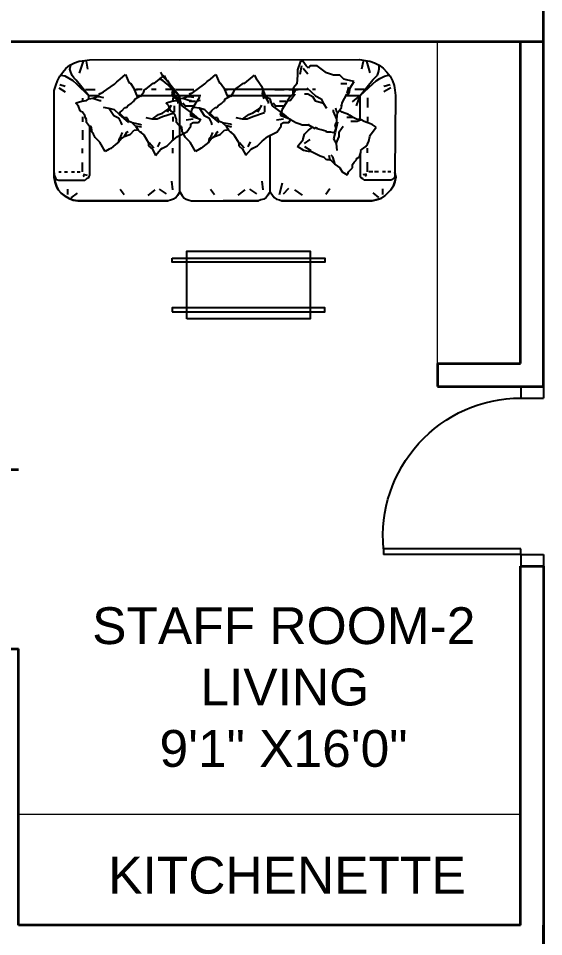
# Model space of a CAD drawing. Header units: inches. Extents: x 132383 to 134532, y 19213 to 20900.
# Drawn here: x 133300.3 to 133414.3, y 20362.1 to 20561.6 of the extents above; entities that cross this region are included whole.
import ezdxf

# ---------------------------------------------------------------- set-up
doc = ezdxf.new("R2010")
doc.units = ezdxf.units.IN
doc.header["$MEASUREMENT"] = 0
doc.layers.add('A-Door', color=7, linetype='Continuous', lineweight=25, true_color=0x998b75)
doc.layers.add('A-Wall', color=7, linetype='Continuous', lineweight=35, true_color=0xe06c3e)
doc.layers.add('A-Dropline', color=8, linetype='Continuous', lineweight=5)
doc.layers.add('A-Text', color=252, linetype='Continuous', lineweight=25)
doc.layers.add('A-FURNITURE', color=35, linetype='Continuous')
doc.styles.get("Standard").update_dxf_attribs({"font": 'arial.ttf', "height": 12})

# ---------------------------------------------------------------- blocks, each defined once
blk = doc.blocks.new('D1')
for p, q in [((78341.38, 19846.48), (78341.38, 19876.27)), ((78341.38, 19876.27), (78342.62, 19876.27)), ((78342.62, 19846.48), (78342.62, 19876.25)), ((78306.11, 19846.48), (78308.59, 19846.48)), ((78306.11, 19846.48), (78306.11, 19841.51)), ((78308.59, 19846.48), (78308.59, 19841.51)), ((78342.62, 19846.48), (78341.38, 19846.48)), ((78342.62, 19846.48), (78342.62, 19841.51)), ((78342.62, 19846.48), (78345.11, 19846.48)), ((78345.11, 19846.48), (78345.11, 19841.51)), ((78306.11, 19841.51), (78308.59, 19841.51)), ((78342.62, 19841.51), (78345.11, 19841.51))]:
    blk.add_line(p, q)
blk.add_arc((78338.61, 19846.37), 30.02, 84.7063, 179.8051)
blk = doc.blocks.new('sofa 3')
for p, q in [((-37.125, 33.1875), (-38.0625, 32.625)), ((-38.0625, 32.625), (-37.125, 33.1875)), ((-36.1875, 33.5625), (-37.125, 33.1875)), ((-37.125, 33.1875), (-36.1875, 33.5625)), ((-35.25, 31.875), (-36.75, 33)), ((-35.0625, 33.75), (-36.1875, 33.5625)), ((-36.1875, 33.5625), (-35.0625, 33.75)), ((-13.5, 33.75), (-35.0625, 33.75)), ((-35.0625, 33.75), (-13.5, 33.75)), ((-21.9375, 33.75), (-13.5, 33.75)), ((-13.5, 33.75), (-21.9375, 33.75)), ((-12.9375, 33.5625), (-13.5, 33.75)), ((-12.9375, 33.5625), (-13.5, 33.75)), ((-12.9375, 33.5625), (-13.5, 33.75)), ((-12.9375, 33.5625), (-13.5, 33.75)), ((-12.1875, 33.375), (-12.9375, 33.5625)), ((-12.1875, 33.375), (-12.9375, 33.5625)), ((-12.1875, 33.375), (-12.9375, 33.5625)), ((-12.1875, 33.375), (-12.9375, 33.5625)), ((-11.625, 33), (-12.1875, 33.375)), ((-11.625, 33), (-12.1875, 33.375)), ((-11.625, 33), (-12.1875, 33.375)), ((-11.625, 33), (-12.1875, 33.375)), ((-11.25, 32.4375), (-11.625, 33)), ((-11.25, 32.4375), (-11.625, 33)), ((-11.25, 32.4375), (-11.625, 33)), ((-11.25, 32.4375), (-11.625, 33)), ((-10.125, 32.4375), (-9.75, 33)), ((-10.125, 32.4375), (-9.75, 33)), ((-10.125, 32.4375), (-9.75, 33)), ((-10.125, 32.4375), (-9.75, 33)), ((-9.75, 33), (-9.1875, 33.375)), ((-9.75, 33), (-9.1875, 33.375)), ((-9.75, 33), (-9.1875, 33.375)), ((-9.75, 33), (-9.1875, 33.375)), ((-9.1875, 33.375), (-8.4375, 33.5625)), ((-9.1875, 33.375), (-8.4375, 33.5625)), ((-9.1875, 33.375), (-8.4375, 33.5625)), ((-9.1875, 33.375), (-8.4375, 33.5625)), ((-8.4375, 33.5625), (-7.875, 33.75)), ((-8.4375, 33.5625), (-7.875, 33.75)), ((-8.4375, 33.5625), (-7.875, 33.75)), ((-8.4375, 33.5625), (-7.875, 33.75)), ((-7.875, 33.75), (8.0625, 33.75)), ((8.0625, 33.75), (-0.375, 33.75)), ((-0.375, 33.75), (8.0625, 33.75)), ((8.0625, 33.75), (-0.375, 33.75)), ((8.625, 33.5625), (8.0625, 33.75)), ((8.625, 33.5625), (8.0625, 33.75)), ((8.625, 33.5625), (8.0625, 33.75)), ((8.625, 33.5625), (8.0625, 33.75)), ((9.375, 33.375), (8.625, 33.5625)), ((9.375, 33.375), (8.625, 33.5625)), ((9.375, 33.375), (8.625, 33.5625)), ((9.375, 33.375), (8.625, 33.5625)), ((9.9375, 33), (9.375, 33.375)), ((9.9375, 33), (9.375, 33.375)), ((9.9375, 33), (9.375, 33.375)), ((9.9375, 33), (9.375, 33.375)), ((10.3125, 32.4375), (9.9375, 33)), ((10.3125, 32.4375), (9.9375, 33)), ((10.3125, 32.4375), (9.9375, 33)), ((10.3125, 32.4375), (9.9375, 33)), ((11.4375, 32.4375), (11.8125, 33)), ((11.4375, 32.4375), (11.8125, 33)), ((11.4375, 32.4375), (11.8125, 33)), ((11.4375, 32.4375), (11.8125, 33)), ((11.8125, 33), (12.375, 33.375)), ((11.8125, 33), (12.375, 33.375)), ((11.8125, 33), (12.375, 33.375)), ((11.8125, 33), (12.375, 33.375)), ((12.375, 33.375), (13.125, 33.5625)), ((12.375, 33.375), (13.125, 33.5625)), ((12.375, 33.375), (13.125, 33.5625)), ((12.375, 33.375), (13.125, 33.5625)), ((13.125, 33.5625), (13.6875, 33.75)), ((13.125, 33.5625), (13.6875, 33.75)), ((13.125, 33.5625), (13.6875, 33.75)), ((13.125, 33.5625), (13.6875, 33.75)), ((13.6875, 33.75), (35.25, 33.75)), ((35.25, 33.75), (13.6875, 33.75)), ((35.25, 33.75), (36.1875, 33.5625)), ((36.1875, 33.5625), (35.25, 33.75)), ((35.4375, 31.875), (36.75, 33)), ((36.1875, 33.5625), (37.3125, 33.1875)), ((37.3125, 33.1875), (36.1875, 33.5625)), ((37.3125, 33.1875), (38.25, 32.625)), ((38.25, 32.625), (37.3125, 33.1875)), ((-39.75, 31.125), (-40.125, 30.1875)), ((-40.125, 30.1875), (-39.75, 31.125)), ((-39, 31.875), (-39.75, 31.125)), ((-39.75, 31.125), (-39, 31.875)), ((-38.0625, 32.625), (-39, 31.875)), ((-39, 31.875), (-38.0625, 32.625)), ((-37.5, 30.9375), (-37.5, 32.25)), ((-24.9375, 30.9375), (-24, 32.25)), ((-16.6875, 31.125), (-18.375, 32.4375)), ((-13.875, 32.0625), (-15.5625, 30.9375)), ((-12.375, 31.125), (-12.5625, 29.0625)), ((-10.875, 31.875), (-11.25, 32.4375)), ((-10.875, 31.875), (-11.25, 32.4375)), ((-10.875, 31.875), (-11.25, 32.4375)), ((-10.6875, 31.5938), (-11.25, 32.4375)), ((-10.6875, 31.5938), (-10.125, 32.4375)), ((-10.6875, 31.5938), (-10.6875, 8.625)), ((-10.5, 31.875), (-10.125, 32.4375)), ((-10.5, 31.875), (-10.125, 32.4375)), ((-10.5, 31.875), (-10.125, 32.4375)), ((-3.375, 30.9375), (-2.4375, 32.25)), ((4.875, 31.125), (3.1875, 32.4375)), ((7.6875, 32.0625), (6, 30.9375)), ((9.1875, 31.125), (9, 29.0625)), ((10.6875, 31.875), (10.3125, 32.4375)), ((10.6875, 31.875), (10.3125, 32.4375)), ((10.6875, 31.875), (10.3125, 32.4375)), ((10.875, 31.5938), (10.3125, 32.4375)), ((10.875, 31.5938), (11.4375, 32.4375)), ((10.875, 31.5938), (10.875, 18)), ((11.0625, 31.875), (11.4375, 32.4375)), ((11.0625, 31.875), (11.4375, 32.4375)), ((11.0625, 31.875), (11.4375, 32.4375)), ((13.125, 32.25), (13.875, 29.4375)), ((14.0625, 32.0625), (15.375, 30.75)), ((16.6875, 31.125), (18.5625, 32.4375)), ((25.125, 30.9375), (24.1875, 32.25)), ((37.6875, 30.9375), (37.6875, 32.25)), ((38.25, 32.625), (39, 31.875)), ((39, 31.875), (38.25, 32.625)), ((39, 31.875), (39.75, 31.125)), ((39.75, 31.125), (39, 31.875)), ((39.75, 31.125), (40.3125, 30.1875)), ((40.3125, 30.1875), (39.75, 31.125)), ((-40.5, 29.25), (-40.6875, 28.125)), ((-40.6875, 28.125), (-40.5, 29.25)), ((-40.125, 30.1875), (-40.5, 29.25)), ((-40.5, 29.25), (-40.125, 30.1875)), ((-40.125, 28.6875), (-40.3125, 28.3125)), ((-39.5625, 28.875), (-40.125, 28.6875)), ((-39.1875, 28.875), (-39.5625, 28.875)), ((-38.8125, 28.875), (-39.1875, 28.875)), ((-34.125, 28.875), (-38.8125, 28.875)), ((-33.75, 28.875), (-34.125, 28.875)), ((-33.375, 28.875), (-33.75, 28.875)), ((-33, 28.5), (-33.375, 28.875)), ((33.375, 28.875), (33, 28.5)), ((33.75, 28.875), (33.375, 28.875)), ((34.3125, 28.875), (33.75, 28.875)), ((38.8125, 28.875), (34.3125, 28.875)), ((39.375, 28.875), (38.8125, 28.875)), ((39.75, 28.875), (39.375, 28.875)), ((40.125, 28.6875), (39.75, 28.875)), ((40.5, 28.3125), (40.125, 28.6875)), ((40.3125, 30.1875), (40.6875, 29.25)), ((40.6875, 29.25), (40.3125, 30.1875)), ((40.6875, 29.25), (40.875, 28.125)), ((40.875, 28.125), (40.6875, 29.25)), ((-40.6875, 27), (-40.6875, 28.125)), ((-40.6875, 28.125), (-40.6875, 27)), ((-40.5, 27.9375), (-40.6875, 27.5625)), ((-40.6875, 27.5625), (-40.6875, 27)), ((-40.6875, 27), (-40.6875, 8.625)), ((-40.6875, 27), (-40.6875, 8.625)), ((-40.3125, 28.3125), (-40.5, 27.9375)), ((-39.5625, 26.8125), (-39, 26.8125)), ((-38.25, 26.8125), (-37.5, 26.8125)), ((-36.5625, 26.8125), (-35.8125, 26.8125)), ((-35.25, 26.8125), (-34.5, 26.8125)), ((-33.9375, 26.8125), (-33.9375, 24.5625)), ((-33.75, 27.5625), (-33.5625, 27.9375)), ((-33.75, 27.375), (-32.8125, 27.5625)), ((-32.625, 28.3125), (-33, 28.5)), ((-32.4375, 27.9375), (-32.625, 28.3125)), ((-32.25, 27.5625), (-32.4375, 27.9375)), ((-32.25, 27), (-32.25, 27.5625)), ((-32.25, 15.75), (-32.25, 27)), ((27.5625, 25.875), (28.125, 26.8125)), ((28.125, 26.8125), (29.25, 27.5625)), ((29.25, 27.5625), (29.4375, 27.375)), ((29.4375, 27.375), (29.625, 26.8125)), ((29.625, 26.8125), (30.5625, 25.875)), ((32.625, 28.3125), (32.4375, 27.9375)), ((32.4375, 27.9375), (32.4375, 27.5625)), ((32.4375, 27.5625), (32.4375, 27)), ((32.4375, 27), (32.4375, 22.5)), ((33, 28.5), (32.625, 28.3125)), ((33.9375, 27.375), (33, 27.5625)), ((33.9375, 27.5625), (33.5625, 27.9375)), ((34.125, 26.8125), (34.125, 24.5625)), ((35.4375, 26.8125), (34.5, 26.8125)), ((36.75, 26.8125), (35.8125, 26.8125)), ((38.4375, 26.8125), (37.6875, 26.8125)), ((39.75, 26.8125), (39, 26.8125)), ((40.6875, 27.9375), (40.5, 28.3125)), ((40.875, 28.125), (40.6875, 27)), ((40.6875, 27), (40.875, 28.125)), ((40.6875, 27.5625), (40.6875, 27.9375)), ((40.6875, 27), (40.6875, 27.5625)), ((40.875, 8.625), (40.6875, 27)), ((40.875, 8.625), (40.6875, 27)), ((25.3125, 24), (26.4375, 25.125)), ((26.4375, 25.125), (25.875, 23.25)), ((26.4375, 25.125), (27, 25.5)), ((27, 25.5), (27.5625, 25.875)), ((30.5625, 25.875), (30.5625, 25.5)), ((30.5625, 25.5), (30.5625, 25.125)), ((30.5625, 25.125), (30.9375, 24.5625)), ((30.9375, 24.5625), (31.5, 24)), ((-33.9375, 22.3125), (-33.9375, 21.1875)), ((-17.25, 21.375), (-16.5, 22.875)), ((-16.5, 22.875), (-15.1875, 21.375)), ((-12.375, 22.3125), (-12.375, 21.1875)), ((4.3125, 21.375), (5.0625, 22.875)), ((5.0625, 22.875), (6.375, 21.375)), ((22.875, 23.0625), (20.625, 21.9375)), ((23.8125, 23.4375), (22.875, 23.0625)), ((23.4375, 23.25), (23.4375, 23.25)), ((24.375, 24), (23.8125, 23.4375)), ((25.3125, 24), (24.375, 24)), ((24.9375, 22.875), (25.125, 24)), ((25.125, 24), (25.3125, 24)), ((25.875, 23.25), (25.5, 22.875)), ((31.5, 24), (31.5, 23.625)), ((31.5, 23.625), (32.25, 23.25)), ((32.25, 23.25), (32.625, 21.9375)), ((34.125, 22.3125), (34.125, 21.1875)), ((-28.5, 21.9375), (-29.8125, 19.6875)), ((-27.5625, 21.375), (-28.5, 21.9375)), ((-27.1875, 21.1875), (-27.5625, 21.375)), ((-26.0625, 20.25), (-27.1875, 21.1875)), ((-25.3125, 19.6875), (-26.0625, 20.25)), ((-19.3125, 18), (-18.1875, 19.875)), ((-18.1875, 20.625), (-17.25, 21.375)), ((-18.1875, 19.875), (-18.1875, 20.625)), ((-16.875, 21.1875), (-18, 19.875)), ((-15.9375, 20.8125), (-15.375, 19.6875)), ((-15.1875, 21.375), (-14.8125, 21.1875)), ((-14.8125, 21.1875), (-13.6875, 20.625)), ((-13.6875, 20.625), (-12.5625, 19.5)), ((-6.9375, 21.9375), (-8.25, 19.6875)), ((-6, 21.375), (-6.9375, 21.9375)), ((-5.625, 21.1875), (-6, 21.375)), ((-4.5, 20.25), (-5.625, 21.1875)), ((-3.75, 19.6875), (-4.5, 20.25)), ((2.25, 18), (3.375, 19.875)), ((3.375, 20.625), (4.3125, 21.375)), ((3.375, 19.875), (3.375, 20.625)), ((4.6875, 21.1875), (3.5625, 19.875)), ((5.625, 20.8125), (6.1875, 19.6875)), ((6.375, 21.375), (6.75, 21.1875)), ((6.75, 21.1875), (7.875, 20.625)), ((7.875, 20.625), (9, 19.5)), ((18.9375, 21.75), (17.4375, 20.8125)), ((17.4375, 20.8125), (18.75, 19.125)), ((20.0625, 21.9375), (18.9375, 21.75)), ((19.125, 20.8125), (20.625, 21.75)), ((19.125, 20.0625), (20.4375, 19.125)), ((20.625, 21.9375), (20.0625, 21.9375)), ((26.0625, 18.9375), (26.625, 20.0625)), ((26.625, 20.0625), (26.8125, 21.75)), ((26.625, 20.0625), (27.375, 18.375)), ((32.625, 21.9375), (32.4375, 21.75)), ((32.4375, 21.75), (33.1875, 21.1875)), ((33.1875, 21.1875), (33.75, 20.8125)), ((33.75, 20.8125), (34.125, 20.25)), ((34.125, 20.25), (34.5, 19.5)), ((-33.9375, 16.875), (-33.9375, 19.125)), ((-31.3125, 17.8125), (-31.6875, 17.25)), ((-30.9375, 18.5625), (-31.3125, 17.8125)), ((-30, 19.5), (-30.9375, 18.5625)), ((-29.8125, 19.6875), (-30, 19.5)), ((-25.3125, 19.6875), (-25.125, 18.75)), ((-24.5625, 18.75), (-25.3125, 19.6875)), ((-25.125, 18.75), (-24.75, 18.375)), ((-24.75, 18.375), (-24.375, 17.4375)), ((-24, 18.375), (-24.5625, 18.75)), ((-23.4375, 17.4375), (-24, 18.375)), ((-24, 18.375), (-22.875, 18)), ((-22.875, 18), (-22.5, 17.8125)), ((-22.5, 17.8125), (-21.5625, 16.875)), ((-20.25, 17.25), (-19.3125, 18)), ((-12.5625, 19.5), (-11.25, 18.375)), ((-12.375, 16.875), (-12.375, 19.125)), ((-11.25, 18.375), (-9, 17.25)), ((-9.75, 17.8125), (-10.125, 17.25)), ((-9.375, 18.5625), (-9.75, 17.8125)), ((-8.4375, 19.5), (-9.375, 18.5625)), ((-8.25, 19.6875), (-8.4375, 19.5)), ((-3.75, 19.6875), (-3.5625, 18.75)), ((-3, 18.75), (-3.75, 19.6875)), ((-3.5625, 18.75), (-3.1875, 18.375)), ((-3.1875, 18.375), (-2.8125, 17.4375)), ((-2.4375, 18.375), (-3, 18.75)), ((-1.875, 17.4375), (-2.4375, 18.375)), ((-2.4375, 18.375), (-1.3125, 18)), ((-1.3125, 18), (-0.9375, 17.8125)), ((-0.9375, 17.8125), (0, 16.875)), ((1.3125, 17.25), (2.25, 18)), ((9, 19.5), (10.3125, 18.375)), ((10.3125, 18.375), (12.5625, 17.25)), ((18.75, 19.125), (18.75, 18.9375)), ((18.75, 18.9375), (19.125, 17.8125)), ((19.125, 17.8125), (20.0625, 16.875)), ((26.4375, 17.4375), (26.0625, 18.9375)), ((27.375, 18.375), (27.375, 17.25)), ((34.5, 19.5), (34.6875, 18.375)), ((34.6875, 18.375), (34.875, 18)), ((34.875, 18), (36.1875, 16.125)), ((-32.25, 15.9375), (-33, 15)), ((-31.875, 15.9375), (-32.25, 15.9375)), ((-31.6875, 16.875), (-31.875, 15.9375)), ((-31.6875, 17.25), (-31.6875, 16.875)), ((-24.75, 15), (-24.5625, 15.5625)), ((-23.0625, 17.25), (-23.4375, 17.4375)), ((-21.1875, 15.9375), (-22.125, 15)), ((-22.125, 15), (-20.25, 15.375)), ((-21.5625, 16.875), (-20.4375, 16.6875)), ((-21.1875, 15.9375), (-20.625, 16.875)), ((-20.8125, 15.9375), (-21.1875, 15.9375)), ((-19.875, 16.125), (-20.8125, 15.9375)), ((-20.625, 16.875), (-20.25, 17.25)), ((-20.25, 15.375), (-19.875, 15.5625)), ((-20.0625, 17.25), (-19.875, 17.25)), ((-10.6875, 15.9375), (-11.4375, 15)), ((-10.3125, 15.9375), (-10.6875, 15.9375)), ((-10.125, 16.875), (-10.3125, 15.9375)), ((-10.125, 17.25), (-10.125, 16.875)), ((-9, 17.25), (-8.0625, 15.9375)), ((-8.0625, 15.9375), (-8.0625, 15.375)), ((-8.0625, 15.375), (-7.5, 15)), ((-3.1875, 15), (-3, 15.5625)), ((-1.5, 17.25), (-1.875, 17.4375)), ((0.375, 15.9375), (-0.5625, 15)), ((-0.5625, 15), (1.3125, 15.375)), ((0, 16.875), (1.125, 16.6875)), ((0.375, 15.9375), (0.9375, 16.875)), ((0.75, 15.9375), (0.375, 15.9375)), ((1.6875, 16.125), (0.75, 15.9375)), ((0.9375, 16.875), (1.3125, 17.25)), ((1.3125, 15.375), (1.6875, 15.5625)), ((1.5, 17.25), (1.6875, 17.25)), ((12.5625, 17.25), (13.5, 15.9375)), ((13.5, 15.9375), (13.5, 15.375)), ((13.5, 15.375), (14.0625, 15)), ((17.0625, 15), (18, 15.375)), ((18, 15.375), (18.5625, 15.5625)), ((18.5625, 15.5625), (18.9375, 15.5625)), ((18.9375, 15.5625), (20.25, 15.5625)), ((20.0625, 16.875), (21, 16.125)), ((20.0625, 15.5625), (21.5625, 16.5)), ((20.25, 15.5625), (20.0625, 15.5625)), ((21.5625, 16.5), (21.9375, 16.125)), ((21.9375, 16.5), (23.0625, 16.6875)), ((21.9375, 16.125), (21.9375, 16.5)), ((23.0625, 16.6875), (23.625, 16.875)), ((23.625, 16.875), (24.1875, 17.0625)), ((24.1875, 17.0625), (24.375, 17.25)), ((24.375, 17.25), (25.3125, 17.25)), ((25.3125, 17.25), (26.0625, 17.4375)), ((26.0625, 17.4375), (26.25, 17.4375)), ((26.25, 17.4375), (26.625, 16.5)), ((27, 15), (26.4375, 17.4375)), ((26.625, 16.5), (26.4375, 15.5625)), ((26.4375, 15.5625), (26.8125, 15)), ((27.375, 17.25), (27.9375, 16.5)), ((27.9375, 16.5), (28.3125, 15.9375)), ((34.875, 15.375), (33.375, 14.8125)), ((35.25, 15.5625), (34.875, 15.375)), ((36.1875, 16.125), (35.25, 15.5625)), ((-33.9375, 13.6875), (-33.9375, 14.8125)), ((-33.375, 13.3125), (-33.9375, 12.5625)), ((-33.1875, 13.875), (-33.375, 13.3125)), ((-33, 14.25), (-33.1875, 13.875)), ((-33, 15), (-33, 14.25)), ((-27.5625, 11.625), (-26.4375, 13.3125)), ((-26.4375, 13.3125), (-25.3125, 13.875)), ((-25.3125, 13.875), (-24.75, 15)), ((-22.875, 15), (-25.125, 13.125)), ((-24, 13.875), (-25.125, 12.75)), ((-23.25, 13.875), (-24, 13.875)), ((-22.875, 14.8125), (-23.25, 13.875)), ((-22.125, 15), (-22.875, 14.8125)), ((-17.25, 14.25), (-18.75, 13.875)), ((-16.125, 14.25), (-17.25, 14.25)), ((-17.25, 14.25), (-15.75, 13.125)), ((-14.8125, 13.6875), (-16.125, 14.25)), ((-12, 12.75), (-14.8125, 13.6875)), ((-12.375, 13.6875), (-12.375, 14.8125)), ((-11.8125, 13.3125), (-12.375, 12.5625)), ((-11.625, 13.875), (-11.8125, 13.3125)), ((-11.4375, 14.25), (-11.625, 13.875)), ((-11.4375, 15), (-11.4375, 14.25)), ((-7.5, 14.25), (-9.1875, 14.4375)), ((-8.25, 13.3125), (-5.8125, 14.25)), ((-6.9375, 13.875), (-8.25, 12.75)), ((-7.875, 12.1875), (-8.25, 13.3125)), ((-7.5, 15), (-6.1875, 15)), ((-5.8125, 14.4375), (-7.3125, 13.125)), ((-6.1875, 15), (-5.8125, 14.4375)), ((-6, 11.625), (-4.875, 13.3125)), ((-5.8125, 14.25), (-5.625, 14.4375)), ((-4.875, 13.3125), (-3.75, 13.875)), ((-3.75, 13.875), (-3.1875, 15)), ((-1.3125, 15), (-3.5625, 13.125)), ((-2.4375, 13.875), (-3.5625, 12.75)), ((-1.6875, 13.875), (-2.4375, 13.875)), ((-1.3125, 14.8125), (-1.6875, 13.875)), ((-0.5625, 15), (-1.3125, 14.8125)), ((4.3125, 14.25), (2.8125, 13.875)), ((5.4375, 14.25), (4.3125, 14.25)), ((4.3125, 14.25), (5.8125, 13.125)), ((6.75, 13.6875), (5.4375, 14.25)), ((9.5625, 12.75), (6.75, 13.6875)), ((14.0625, 14.25), (12.375, 14.4375)), ((13.3125, 13.3125), (15.75, 14.25)), ((14.625, 13.875), (13.3125, 12.75)), ((13.6875, 12.1875), (13.3125, 13.3125)), ((14.0625, 15), (15.375, 15)), ((15.75, 14.4375), (14.25, 13.125)), ((15.375, 15), (15.75, 14.4375)), ((15.75, 14.25), (15.9375, 14.4375)), ((15.9375, 14.4375), (17.0625, 15)), ((26.8125, 14.25), (26.0625, 12.375)), ((26.8125, 15), (26.8125, 14.25)), ((26.8125, 14.25), (27, 12.75)), ((29.8125, 13.875), (29.25, 13.875)), ((29.8125, 13.3125), (29.625, 13.125)), ((30.75, 13.875), (29.8125, 13.875)), ((30.75, 13.875), (29.8125, 13.3125)), ((31.125, 14.8125), (30.1875, 14.8125)), ((31.5, 14.25), (30.75, 13.875)), ((31.6875, 14.8125), (31.125, 14.8125)), ((32.625, 14.4375), (31.5, 14.25)), ((32.625, 14.4375), (31.6875, 14.8125)), ((32.4375, 14.4375), (32.4375, 8.625)), ((33.375, 14.8125), (32.625, 14.4375)), ((34.125, 13.6875), (34.125, 14.8125)), ((-34.875, 11.0625), (-35.4375, 10.5)), ((-34.5, 12.1875), (-34.875, 11.0625)), ((-34.3125, 12.375), (-34.5, 12.1875)), ((-33.9375, 12.5625), (-34.3125, 12.375)), ((-27.5625, 11.625), (-28.875, 11.4375)), ((-26.25, 12), (-27.5625, 11.625)), ((-25.125, 13.125), (-26.25, 12)), ((-25.125, 12.75), (-24.9375, 12.5625)), ((-24.9375, 12.5625), (-24.5625, 12.1875)), ((-24.5625, 12.1875), (-23.8125, 11.4375)), ((-23.8125, 11.4375), (-23.4375, 11.4375)), ((-23.4375, 11.4375), (-23.0625, 11.0625)), ((-23.0625, 11.0625), (-22.3125, 10.5)), ((-15.75, 13.125), (-14.8125, 12.75)), ((-14.8125, 12.75), (-13.6875, 12)), ((-13.3125, 11.0625), (-13.875, 10.5)), ((-12.75, 10.875), (-13.6875, 12.5625)), ((-13.6875, 12), (-13.3125, 11.625)), ((-12.9375, 12.1875), (-13.3125, 11.0625)), ((-12.75, 12.375), (-12.9375, 12.1875)), ((-12.375, 12.5625), (-12.75, 12.375)), ((-12, 11.0625), (-12, 12.5625)), ((-10.125, 11.0625), (-10.5, 9.9375)), ((-8.625, 12.1875), (-10.125, 11.0625)), ((-9.9375, 10.3125), (-9.1875, 11.25)), ((-9.1875, 11.0625), (-7.3125, 11.0625)), ((-7.3125, 13.125), (-8.625, 12.1875)), ((-7.875, 12), (-7.875, 12.1875)), ((-6.9375, 10.5), (-7.875, 12)), ((-6, 11.625), (-7.3125, 11.4375)), ((-4.6875, 12), (-6, 11.625)), ((-3.5625, 13.125), (-4.6875, 12)), ((-3.5625, 12.75), (-3.375, 12.5625)), ((-3.375, 12.5625), (-3, 12.1875)), ((-3, 12.1875), (-2.25, 11.4375)), ((-2.25, 11.4375), (-1.875, 11.4375)), ((-1.875, 11.4375), (-1.5, 11.0625)), ((-1.5, 11.0625), (-0.75, 10.5)), ((5.8125, 13.125), (6.75, 12.75)), ((6.75, 12.75), (7.875, 12)), ((8.8125, 10.875), (7.875, 12.5625)), ((7.875, 12), (8.25, 11.625)), ((9.5625, 11.0625), (9.5625, 12.5625)), ((11.4375, 11.0625), (11.0625, 9.9375)), ((12.9375, 12.1875), (11.4375, 11.0625)), ((11.625, 10.3125), (12.375, 11.25)), ((12.375, 11.0625), (14.25, 11.0625)), ((14.25, 13.125), (12.9375, 12.1875)), ((13.6875, 12), (13.6875, 12.1875)), ((14.625, 10.5), (13.6875, 12)), ((23.625, 10.5), (24.375, 11.625)), ((26.0625, 12.375), (26.0625, 12)), ((26.8125, 12.5625), (26.625, 11.625)), ((27, 12.75), (26.8125, 12.5625)), ((27, 12.75), (27.5625, 12)), ((28.125, 12.5625), (27.375, 12)), ((27.5625, 12), (27.9375, 11.4375)), ((27.75, 11.0625), (27.9375, 10.875)), ((27.9375, 11.4375), (28.125, 10.3125)), ((29.625, 13.125), (28.125, 12.5625)), ((31.5, 11.0625), (32.4375, 8.625)), ((34.125, 9.1875), (34.125, 11.4375)), ((-35.4375, 10.5), (-35.4375, 10.3125)), ((-35.4375, 10.3125), (-34.125, 9.9375)), ((-34.125, 9.9375), (-33, 9.75)), ((-33.9375, 9.1875), (-33.9375, 9.75)), ((-33, 9.75), (-32.4375, 9.375)), ((-32.4375, 9.375), (-31.5, 9.1875)), ((-32.4375, 9.375), (-32.4375, 8.625)), ((-31.5, 9.1875), (-29.8125, 9.75)), ((-31.5, 9.1875), (-30.375, 8.8125)), ((-30.375, 8.8125), (-30, 8.8125)), ((-30.375, 8.8125), (-29.625, 8.0625)), ((-30, 8.8125), (-28.875, 9)), ((-29.8125, 9.75), (-29.4375, 9.75)), ((-22.3125, 10.5), (-21.75, 9.9375)), ((-21.75, 9.9375), (-21.5625, 9.9375)), ((-21.5625, 9.9375), (-21.375, 9.375)), ((-21.375, 9.375), (-20.0625, 8.625)), ((-21.1875, 8.0625), (-20.8125, 9)), ((-20.0625, 8.625), (-20.0625, 8.8125)), ((-20.0625, 8.8125), (-19.3125, 7.6875)), ((-13.875, 10.5), (-13.875, 10.3125)), ((-13.875, 10.3125), (-12.5625, 9.9375)), ((-12.5625, 9.9375), (-11.4375, 9.75)), ((-12.375, 9.1875), (-12.375, 9.75)), ((-12.375, 8.625), (-12.1875, 9.375)), ((-12, 8.25), (-11.8125, 9)), ((-11.8125, 9), (-11.25, 9.9375)), ((-10.6875, 9.375), (-11.8125, 9)), ((-11.4375, 9.75), (-10.875, 9.375)), ((-11.25, 9.9375), (-11.0625, 10.5)), ((-10.875, 9.375), (-9.9375, 9.1875)), ((-10.875, 9.375), (-10.875, 8.625)), ((-10.5, 9.9375), (-10.6875, 9.375)), ((-9.9375, 9.1875), (-8.25, 9.75)), ((-9.9375, 9.1875), (-8.8125, 8.8125)), ((-8.8125, 8.8125), (-8.4375, 8.8125)), ((-8.8125, 8.8125), (-8.0625, 8.0625)), ((-8.4375, 9.9375), (-6.9375, 9.9375)), ((-8.4375, 8.8125), (-7.3125, 9)), ((-8.25, 9.75), (-7.875, 9.75)), ((-6.5625, 9.9375), (-6.9375, 10.5)), ((-5.8125, 9.75), (-6.5625, 9.9375)), ((-6, 9), (-6.5625, 9.9375)), ((-0.75, 10.5), (-0.1875, 9.9375)), ((-0.1875, 9.9375), (0, 9.9375)), ((0, 9.9375), (0.1875, 9.375)), ((0.1875, 9.375), (1.5, 8.625)), ((0.375, 8.0625), (0.75, 9)), ((1.5, 8.625), (1.5, 8.8125)), ((1.5, 8.8125), (2.25, 7.6875)), ((9.1875, 8.625), (9.375, 9.375)), ((9.5625, 8.25), (9.75, 9)), ((9.75, 9), (10.3125, 9.9375)), ((10.875, 9.375), (9.75, 9)), ((10.3125, 9.9375), (10.5, 10.5)), ((11.0625, 9.9375), (10.875, 9.375)), ((13.125, 9.9375), (14.625, 9.9375)), ((15, 9.9375), (14.625, 10.5)), ((15.75, 9.75), (15, 9.9375)), ((15.5625, 9), (15, 9.9375)), ((16.3125, 8.25), (15.5625, 9)), ((16.3125, 9), (15.75, 9.75)), ((16.875, 8.25), (16.3125, 9)), ((21.1875, 9), (19.875, 8.25)), ((21.75, 9.9375), (21.1875, 9)), ((23.625, 10.5), (21.75, 9.9375)), ((21.75, 8.625), (23.0625, 9.375)), ((23.0625, 9.375), (23.625, 10.5)), ((28.125, 10.3125), (29.25, 8.25)), ((30.5625, 10.125), (32.4375, 8.625)), ((-40.6875, 8.625), (-40.6875, 7.3125)), ((-40.6875, 8.625), (-40.6875, 7.3125)), ((-40.6875, 7.3125), (-40.3125, 6.1875)), ((-40.6875, 7.3125), (-40.3125, 6.1875)), ((-39.5625, 6.75), (-38.0625, 7.6875)), ((-32.4375, 8.625), (-35.4375, 4.875)), ((-32.4375, 8.625), (-35.25, 5.8125)), ((-33.1875, 7.125), (-30.9375, 7.125)), ((-30.1875, 8.625), (-32.4375, 8.625)), ((-29.625, 8.0625), (-30, 8.25)), ((-29.625, 8.0625), (-28.875, 7.6875)), ((-28.875, 7.6875), (-28.125, 7.125)), ((-28.6875, 7.5), (-28.6875, 7.5)), ((-28.125, 7.125), (-26.25, 5.8125)), ((-22.5, 5.625), (-21.75, 6.75)), ((-21.75, 6.75), (-21.1875, 8.0625)), ((-21.5625, 7.125), (-20.8125, 7.125)), ((-21, 8.625), (-20.25, 8.625)), ((-19.6875, 7.125), (-21, 7.125)), ((-11.8125, 8.625), (-20.9625, 8.625)), ((-5.625, 8.625), (-20.9625, 8.625)), ((-20.0625, 8.625), (-20.0625, 8.625)), ((-19.3125, 7.6875), (-19.125, 7.125)), ((-19.125, 7.125), (-18.75, 6.9375)), ((-18.75, 6.9375), (-18, 6.375)), ((-16.3125, 7.125), (-17.4375, 7.125)), ((-11.8125, 7.125), (-14.0625, 7.125)), ((-10.875, 8.625), (-13.875, 4.875)), ((-10.875, 8.625), (-13.6875, 5.8125)), ((-12.75, 6.375), (-12.375, 7.125)), ((-12.5625, 8.0625), (-12.375, 8.625)), ((-12.375, 7.125), (-12.5625, 8.0625)), ((-12.375, 7.125), (-12, 8.25)), ((-11.625, 7.125), (-9.375, 7.125)), ((-8.625, 8.625), (-10.875, 8.625)), ((-9.5625, 7.125), (-8.4375, 7.125)), ((-9.5625, 7.125), (-7.3125, 7.125)), ((-8.0625, 8.0625), (-8.4375, 8.25)), ((-8.0625, 8.0625), (-7.3125, 7.6875)), ((-7.3125, 7.6875), (-6.5625, 7.125)), ((-7.125, 7.5), (-7.125, 7.5)), ((-6.5625, 7.125), (-4.6875, 5.8125)), ((-0.9375, 5.625), (-0.1875, 6.75)), ((-0.1875, 6.75), (0.375, 8.0625)), ((19.875, 7.125), (-0.0268, 7.125)), ((0, 7.125), (0.75, 7.125)), ((0.5625, 8.625), (1.3125, 8.625)), ((1.875, 7.125), (0.5625, 7.125)), ((9.75, 8.625), (0.6, 8.625)), ((15.9375, 8.625), (0.6, 8.625)), ((1.5, 8.625), (1.5, 8.625)), ((2.25, 7.6875), (2.4375, 7.125)), ((2.4375, 7.125), (2.8125, 6.9375)), ((2.8125, 6.9375), (3.5625, 6.375)), ((5.25, 7.125), (4.125, 7.125)), ((9.75, 7.125), (7.5, 7.125)), ((8.8125, 6.375), (9.1875, 7.125)), ((9, 8.0625), (9.1875, 8.625)), ((9.1875, 7.125), (9, 8.0625)), ((9.1875, 7.125), (9.5625, 8.25)), ((12, 7.125), (13.125, 7.125)), ((12, 7.125), (14.25, 7.125)), ((15.375, 7.125), (16.3125, 7.125)), ((16.3125, 7.125), (16.3125, 8.25)), ((16.3125, 8.25), (16.875, 7.5)), ((16.5, 6.75), (16.3125, 7.125)), ((16.5, 7.125), (17.625, 7.125)), ((17.25, 5.8125), (16.5, 6.75)), ((16.875, 7.5), (17.25, 7.125)), ((19.875, 8.25), (19.125, 8.25)), ((19.6875, 6.75), (21.75, 8.625)), ((21.75, 7.125), (21, 7.125)), ((29.0625, 8.625), (32.4375, 8.625)), ((29.25, 8.25), (29.8125, 8.0625)), ((29.625, 6.5625), (29.25, 8.0625)), ((29.8125, 8.0625), (30, 6.75)), ((30, 6.75), (30.9375, 5.25)), ((33.375, 7.125), (31.125, 7.125)), ((32.4375, 8.625), (35.4375, 5.8125)), ((32.4375, 8.625), (35.4375, 4.875)), ((39.75, 6.75), (38.0625, 7.6875)), ((40.5, 6.1875), (40.6875, 7.3125)), ((40.5, 6.1875), (40.6875, 7.3125)), ((40.6875, 7.3125), (40.875, 8.625)), ((40.6875, 7.3125), (40.875, 8.625)), ((-40.3125, 6.1875), (-39.9375, 5.0625)), ((-40.3125, 6.1875), (-39.9375, 5.0625)), ((-39.9375, 5.0625), (-39.375, 3.9375)), ((-39.9375, 5.0625), (-39.375, 3.9375)), ((-38.0625, 6.375), (-39.375, 6)), ((-37.125, 4.5), (-38.0625, 3.9375)), ((-36.1875, 5.0625), (-37.125, 4.5)), ((-35.25, 5.8125), (-36.1875, 5.0625)), ((-35.4375, 4.875), (-36, 4.3125)), ((-26.25, 5.8125), (-25.6875, 5.25)), ((-25.6875, 5.25), (-24.9375, 4.6875)), ((-24.9375, 4.6875), (-23.625, 3.5625)), ((-23.625, 3.5625), (-22.875, 5.4375)), ((-22.875, 5.4375), (-22.5, 5.625)), ((-18, 6.375), (-17.0625, 5.625)), ((-17.0625, 5.625), (-16.6875, 5.625)), ((-16.6875, 5.625), (-14.4375, 3.75)), ((-14.625, 5.0625), (-15.5625, 4.5)), ((-13.6875, 5.8125), (-14.625, 5.0625)), ((-14.4375, 3.75), (-13.875, 4.875)), ((-13.875, 4.875), (-14.4375, 4.3125)), ((-13.875, 4.875), (-13.6875, 4.875)), ((-13.6875, 4.875), (-12.75, 6.375)), ((-4.6875, 5.8125), (-4.125, 5.25)), ((-4.125, 5.25), (-3.375, 4.6875)), ((-3.375, 4.6875), (-2.0625, 3.5625)), ((-2.0625, 3.5625), (-1.3125, 5.4375)), ((-1.3125, 5.4375), (-0.9375, 5.625)), ((3.5625, 6.375), (4.5, 5.625)), ((4.5, 5.625), (4.875, 5.625)), ((4.875, 5.625), (7.125, 3.75)), ((7.125, 3.75), (7.6875, 4.875)), ((7.6875, 4.875), (7.875, 4.875)), ((7.875, 4.875), (8.8125, 6.375)), ((17.4375, 3.75), (17.25, 5.8125)), ((28.5, 4.6875), (27.5625, 3.75)), ((29.25, 5.8125), (27.75, 5.8125)), ((29.0625, 4.875), (28.5, 4.6875)), ((30.9375, 5.25), (29.0625, 4.875)), ((35.4375, 5.8125), (36.1875, 5.0625)), ((35.4375, 4.875), (36, 4.3125)), ((36.1875, 5.0625), (37.125, 4.5)), ((37.125, 4.5), (38.25, 3.9375)), ((38.0625, 6.375), (39.5625, 6)), ((39.5625, 3.9375), (40.125, 5.0625)), ((39.5625, 3.9375), (40.125, 5.0625)), ((40.125, 5.0625), (40.5, 6.1875)), ((40.125, 5.0625), (40.5, 6.1875)), ((-39.375, 3.9375), (-38.625, 3)), ((-39.375, 3.9375), (-38.625, 3)), ((-38.0625, 3.9375), (-39.1875, 3.75)), ((-38.625, 3), (-37.875, 2.0625)), ((-38.625, 3), (-37.875, 2.0625)), ((-36.75, 3), (-36.9375, 2.25)), ((-36.9375, 2.25), (-36.75, 1.3125)), ((-36.375, 3.75), (-36.75, 3)), ((-36, 4.3125), (-36.375, 3.75)), ((-33.75, 0.375), (-34.6875, 3.1875)), ((-32.625, 2.25), (-33, 0.375)), ((-14.8125, 3.75), (-15.1875, 3)), ((-14.4375, 4.3125), (-14.8125, 3.75)), ((17.4375, 2.4375), (17.4375, 3.75)), ((18.1875, 0.375), (17.4375, 2.4375)), ((18.375, 1.5), (18, 3.5625)), ((18.75, 2.0625), (19.875, 3.375)), ((24.375, 3.1875), (22.125, 1.5)), ((26.0625, 3.75), (24.375, 3.1875)), ((27.5625, 3.75), (26.0625, 3.75)), ((32.8125, 2.25), (33.1875, 0.375)), ((33.9375, 0.375), (34.6875, 3.1875)), ((36, 4.3125), (36.5625, 3.75)), ((36.5625, 3.75), (36.75, 3)), ((36.75, 3), (36.9375, 2.25)), ((36.9375, 2.25), (36.9375, 1.3125)), ((37.875, 2.0625), (38.8125, 3)), ((37.875, 2.0625), (38.8125, 3)), ((38.25, 3.9375), (39.1875, 3.75)), ((38.8125, 3), (39.5625, 3.9375)), ((38.8125, 3), (39.5625, 3.9375)), ((-37.875, 2.0625), (-36.9375, 1.3125)), ((-37.875, 2.0625), (-36.9375, 1.3125)), ((-36.9375, 1.3125), (-35.8125, 0.75)), ((-36.9375, 1.3125), (-35.8125, 0.75)), ((-35.8125, 0.75), (-34.6875, 0.375)), ((-35.8125, 0.75), (-34.6875, 0.375)), ((-34.6875, 0.375), (-33.375, 0.1875)), ((-34.6875, 0.375), (-33.375, 0.1875)), ((-33.375, 0.1875), (-32.25, 0)), ((-33.375, 0.1875), (-32.25, 0)), ((-32.25, 0), (32.25, 0)), ((-10.6875, 0), (32.25, 0)), ((18.75, 0.375), (18.1875, 0.375)), ((19.5, 1.5), (18.75, 0.375)), ((20.0625, 2.0625), (19.5, 1.5)), ((20.4375, 1.5), (20.0625, 2.0625)), ((22.125, 1.5), (20.4375, 1.5)), ((32.25, 0), (33.5625, 0.1875)), ((32.25, 0), (33.5625, 0.1875)), ((33.5625, 0.1875), (34.6875, 0.375)), ((33.5625, 0.1875), (34.6875, 0.375)), ((34.6875, 0.375), (35.8125, 0.75)), ((34.6875, 0.375), (35.8125, 0.75)), ((35.8125, 0.75), (36.9375, 1.3125)), ((35.8125, 0.75), (36.9375, 1.3125)), ((36.9375, 1.3125), (37.875, 2.0625)), ((36.9375, 1.3125), (37.875, 2.0625))]:
    blk.add_line(p, q)
blk = doc.blocks.new('TABLE')
for points in [[(1.54, 3.2), (1.54, -29.95), (2.39, -29.95), (2.39, 3.2)], [(13.18, 3.2), (13.18, -29.95), (12.32, -29.95), (12.32, 3.2)], [(14.72, 0), (0, 0), (0, -26.73), (14.72, -26.73)]]:
    blk.add_lwpolyline(points, close=True)

msp = doc.modelspace()

# ---------------------------------------------------------------- linework, layer by layer
at = {"layer": 'A-Dropline'}
for p, q in [((133391.28, 20486.59), (133391.28, 20556.59)), ((133409.28, 20388.59), (133300.28, 20388.59))]:
    msp.add_line(p, q, dxfattribs=at)
at = {"layer": 'A-Wall'}
for p, q in [((133414.28, 20481.59), (133414.28, 20566.59)), ((133175.28, 20556.59), (133414.28, 20556.59)), ((133409.28, 20486.59), (133409.28, 20556.59)), ((133391.28, 20486.59), (133409.28, 20486.59)), ((133391.28, 20486.59), (133391.28, 20481.59)), ((133391.28, 20481.59), (133414.28, 20481.59)), ((133295.28, 20463.59), (133300.28, 20463.59)), ((133409.28, 20364.59), (133409.28, 20442.59)), ((133409.28, 20442.59), (133414.28, 20442.59)), ((133414.28, 20442.59), (133414.28, 20359.59)), ((133295.28, 20424.59), (133300.28, 20424.59)), ((133300.28, 20364.59), (133300.28, 20424.59)), ((133409.28, 20364.59), (133300.28, 20364.59)), ((133414.28, 20281.59), (133414.28, 20364.59))]:
    msp.add_line(p, q, dxfattribs=at)

# ---------------------------------------------------------------- block references
at = {"layer": 'A-Door', "xscale": -1, "rotation": 90}
msp.add_blockref('D1', (153255.79, 98787.7), dxfattribs=at)
at = {"layer": 'A-FURNITURE', "xscale": -0.9085757961219388, "yscale": 0.9085757955908776, "zscale": 0.9085757961783542, "rotation": 180.035291928797}
msp.add_blockref('sofa 3', (133345.02, 20552.62), dxfattribs=at)
at = {"layer": 'A-FURNITURE', "xscale": -1, "rotation": 90}
msp.add_blockref('TABLE', (133336.87, 20511.04), dxfattribs=at)

# ---------------------------------------------------------------- texts
at = {"layer": 'A-Text', "char_height": 8}
for s, width, insert, attachment_point in [('\\pi30.258;STAFF ROOM-2\\P\\pi53.748;LIVING \\P\\pi44.885;9\'1" X16\'0"', 142.6221, (133286.03, 20433.65), 1), ('KITCHENETTE', 82.7703, (133397.38, 20379.43), 3)]:
    msp.add_mtext_dynamic_manual_height_columns(s, width=width, gutter_width=25, heights=[0], dxfattribs=dict(at, insert=insert, attachment_point=attachment_point))

doc.saveas('drawing.dxf')
